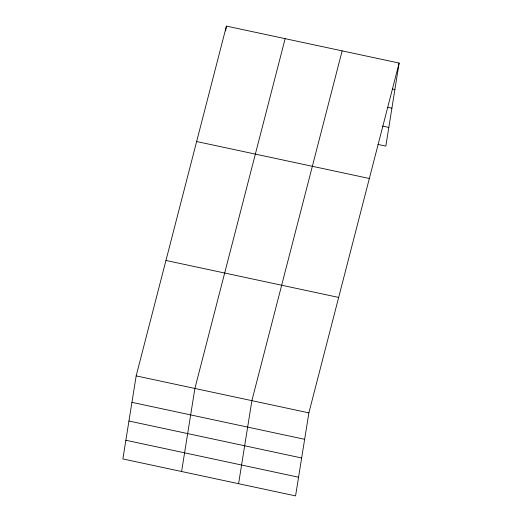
<?xml version="1.0" encoding="UTF-8"?>
<svg xmlns="http://www.w3.org/2000/svg" width="522" height="522" viewBox="0 0 522 522"><rect width="100%" height="100%" fill="white"/><g stroke="black" fill="none" stroke-linecap="round" stroke-linejoin="round"><path stroke-width="0.78" d="M136.17 375.892L122.872 458.942L295.576 495.9L308.88 412.856L399.128 63.058L226.424 26.1L136.17 375.892L308.88 412.856M225.648 30.909L226.424 26.1M181.591 471.503L194.895 388.459L285.142 38.667M238.587 483.705L251.885 400.655L342.138 50.862M399.128 63.058L385.83 146.108L377.908 144.411M392.518 89.001L394.893 89.51M387.944 107.336L391.905 108.184M382.489 126.076L388.818 127.427M196.637 141.534L369.348 178.491M165.957 260.458L338.661 297.423M131.935 402.338L304.646 439.302M128.947 421.019L301.651 457.977M125.861 440.261L298.571 477.219"/></g></svg>
